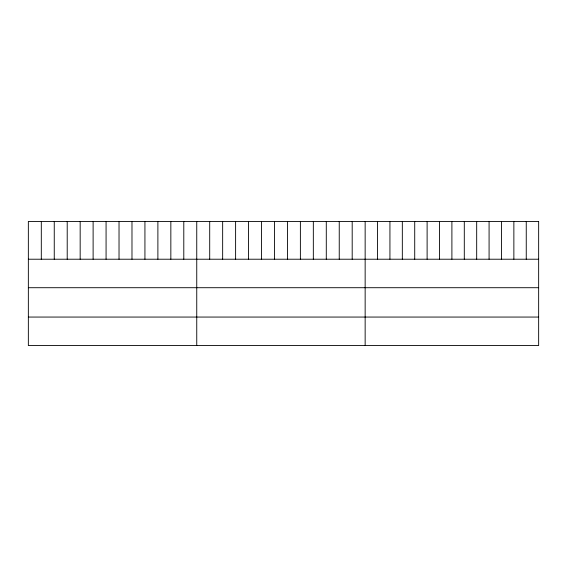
<?xml version="1.0" encoding="UTF-8"?>
<svg xmlns="http://www.w3.org/2000/svg" width="567" height="567" viewBox="0 0 567 567"><rect width="100%" height="100%" fill="white"/><g stroke="black" fill="none" stroke-linecap="round" stroke-linejoin="round"><path stroke-width="0.85" d="M28.35 259.218L538.65 259.218M28.35 287.71L538.65 287.71M28.35 317.059L538.65 317.059M526.254 221.449L526.254 259.218M513.865 221.449L513.865 259.218M501.469 221.449L501.469 259.218M489.08 221.449L489.08 259.218M476.684 221.449L476.684 259.218M464.295 221.449L464.295 259.218M451.899 221.449L451.899 259.218M439.503 221.449L439.503 259.218M427.114 221.449L427.114 259.218M414.718 221.449L414.718 259.218M402.329 221.449L402.329 259.218M389.933 221.449L389.933 259.218M377.544 221.449L377.544 259.218M365.148 221.449L365.148 345.551M352.192 221.449L352.192 259.218M339.243 221.449L339.243 259.218M326.287 221.449L326.287 259.218M313.331 221.449L313.331 259.218M300.382 221.449L300.382 259.218M287.426 221.449L287.426 259.218M274.471 221.449L274.471 259.218M261.515 221.449L261.515 259.218M248.566 221.449L248.566 259.218M235.61 221.449L235.61 259.218M222.654 221.449L222.654 259.218M209.705 221.449L209.705 259.218M196.749 221.449L196.749 345.551M183.793 221.449L183.793 259.218M170.844 221.449L170.844 259.218M157.888 221.449L157.888 259.218M144.932 221.449L144.932 259.218M131.983 221.449L131.983 259.218M119.027 221.449L119.027 259.218M106.072 221.449L106.072 259.218M93.116 221.449L93.116 259.218M80.167 221.449L80.167 259.218M67.211 221.449L67.211 259.218M54.255 221.449L54.255 259.218M41.306 221.449L41.306 259.218M538.65 221.449L28.35 221.449L28.35 345.551L538.65 345.551L538.65 221.449"/></g></svg>
